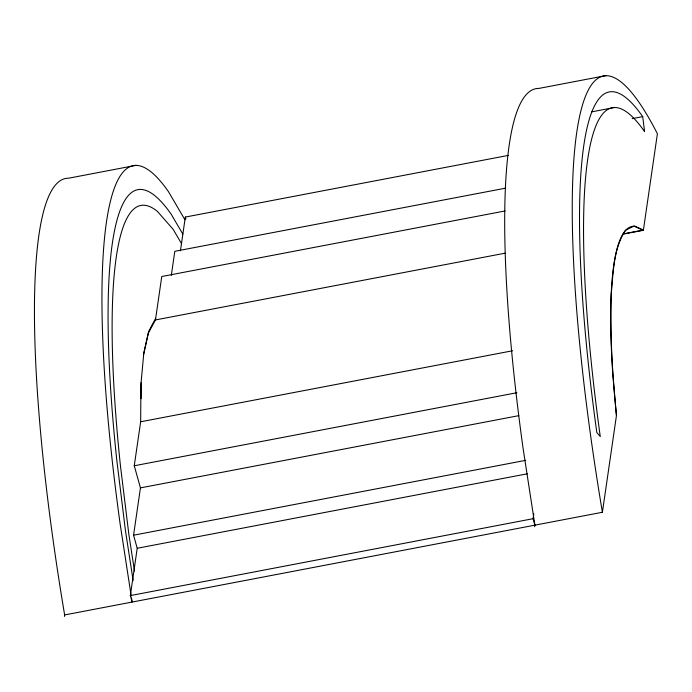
<?xml version="1.0" encoding="UTF-8"?>
<svg xmlns="http://www.w3.org/2000/svg" width="692" height="692" viewBox="0 0 692 692"><rect width="100%" height="100%" fill="white"/><g stroke="black" fill="none" stroke-linecap="round" stroke-linejoin="round"><path stroke-width="1.04" d="M141.038 398.687L141.185 382.555M64.417 616.477L64.641 614.946A490.637 83.533 79.2 0 1 68.655 178.199L136.151 165.31M131.515 597.974L132.146 602.057L130.338 595.596L137.215 548.272L133.565 535.201L140.441 487.886L134.265 465.768L140.658 421.774L140.943 384.216L143.798 353.084L148.607 331.494L155.691 318.277M143.555 354.745L148.365 333.155L155.449 319.938L161.764 276.506L505.169 210.939M171.296 275.494L174.816 251.308L505.497 188.172M180.43 250.85L185.335 217.063L508.603 155.345M534.674 526.69L534.899 525.159L533.091 518.697L533.8 513.853M602.403 512.27L616.434 415.702L612.775 373.948A337.281 57.419 79.2 0 1 613.769 265.235L613.795 265.114A336.822 57.341 79.2 0 1 634.235 226.249L643.37 230.315L657.4 133.746A490.637 83.533 79.2 0 0 602.403 512.27L64.641 614.946M606.408 75.523L538.912 88.412A490.637 83.533 79.2 0 0 522.918 447.205L534.899 525.159M591.729 111.853L614.928 107.424M632.159 118.643L642.704 116.628L644.572 131.592A450.059 76.622 79.2 0 0 600.258 436.548L596.815 432.491A466.166 79.364 79.2 0 1 642.704 116.628M155.449 319.938L505.212 253.16M623.371 233.861L643.413 230.038L634.279 225.964L625.507 230.254C613.181 249.207 613.337 272.709 611.2 294.429C609.937 334.841 612.455 375.228 616.468 415.425M140.658 421.774L512.677 350.749M134.265 465.768L516.881 392.719M140.441 487.886L518.818 415.65M133.565 535.201L525.721 460.336M137.215 548.272L527.252 473.804M130.338 595.596L533.091 518.697M623.345 234.06L643.37 230.315M184.946 219.779L168.459 191.649A490.637 83.533 79.2 0 0 120.157 524.103L131.203 595.942M182.861 234.13L171.287 214.39A466.166 79.364 79.2 0 0 116.697 459.35L125.399 530.254L133.132 580.571M181.486 243.575L173.156 229.355L157.421 211.389A450.059 76.622 79.2 0 0 120.451 465.846L128.842 534.302L134.507 571.125M185.335 217.063L185.854 218.906"/></g></svg>
